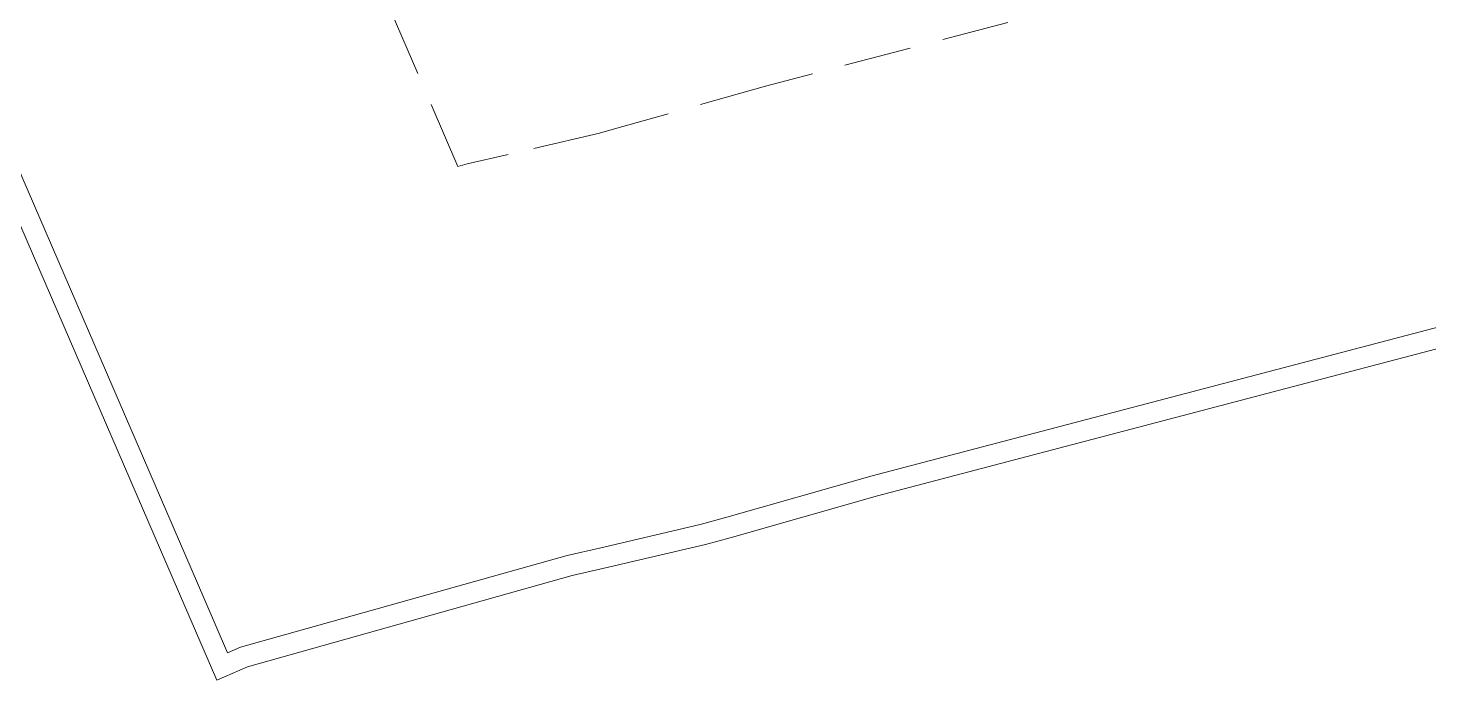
# Model space of a CAD drawing. Header units: inches. Extents: x 27644242 to 29005101, y -955243 to 216979.
# Drawn here: x 28705082 to 28720668, y 29313 to 36573 of the extents above; entities that cross this region are included whole.
import ezdxf

# ---------------------------------------------------------------- set-up
doc = ezdxf.new("R2010")
doc.units = ezdxf.units.IN
doc.header["$MEASUREMENT"] = 0
doc.linetypes.add('01-Xref Col Podium Lvl-1$0$HIDDEN', pattern=[0.375, 0.25, -0.125])
doc.layers.add('RVA Site Boundary', color=17, linetype='Continuous', lineweight=15)

msp = doc.modelspace()

# ---------------------------------------------------------------- linework, layer by layer
at = {"layer": 'RVA Site Boundary', "ltscale": 500}
msp.add_lwpolyline([(28733451.4, 36339.9), (28714532.9, 31362.7), (28712893.1, 30897.1), (28712617.9, 30819.6), (28711492, 30557.6), (28711137.2, 30476), (28707523.8, 29460.4), (28707182.4, 29312.5), (28706827.5, 30134.5), (28701891.2, 41567.1), (28694440.8, 58662.1), (28690189.5, 68271.8), (28698006.8, 68374.5), (28714624.7, 68539.2), (28721195.2, 68480)], dxfattribs=at)
msp.add_lwpolyline([(28733451.4, 36339.9), (28714532.9, 31362.7), (28712893.1, 30897.1), (28712617.9, 30819.6), (28711492, 30557.6), (28711137.2, 30476), (28707523.8, 29460.4), (28707182.4, 29312.5), (28706827.5, 30134.5), (28701891.2, 41567.1), (28694440.8, 58662.1), (28690189.5, 68271.8), (28698006.8, 68374.5), (28714624.7, 68539.2), (28721195.2, 68480)], dxfattribs=at)
at = {"layer": 'RVA Site Boundary', "color": 5, "ltscale": 500}
for points in [[(28733451.4, 36339.9), (28714532.9, 31362.7), (28712893.1, 30897.1), (28712617.9, 30819.6), (28711492, 30557.6), (28711137.2, 30476), (28707523.8, 29460.4), (28707182.4, 29312.5), (28706827.5, 30134.5), (28701891.2, 41567.1), (28694440.8, 58662.1), (28690189.5, 68271.8), (28698006.8, 68374.5), (28714624.7, 68539.2), (28721195.2, 68480)], [(28733395.6, 36563), (28714472.3, 31584.5), (28712830.5, 31118.4), (28712560.7, 31042.4), (28711440.1, 30781.7), (28711080.2, 30698.9), (28707446.6, 29677.6), (28707302.3, 29615.1), (28707038.7, 30225.7), (28702102.2, 41658.6), (28694651.4, 58754.5), (28690540.8, 68046.4), (28698009.5, 68144.5), (28714624.8, 68309.2), (28721194.5, 68250)]]:
    msp.add_lwpolyline(points, dxfattribs=at)
at = {"layer": 'RVA Site Boundary', "linetype": '01-Xref Col Podium Lvl-1$0$HIDDEN', "ltscale": 3000}
msp.add_lwpolyline([(28761838.7, 42497.1), (28755905.9, 42663), (28749977.9, 42467.8), (28749256.9, 42402.1), (28741955.5, 41985.2), (28733624.9, 41226.9), (28733013.3, 41097.1), (28732304, 40929), (28713285.1, 35925.3), (28711605.9, 35448.6), (28711440.2, 35401.9), (28710425.7, 35165.9), (28709966.3, 35060.1), (28709865.1, 35031.7), (28706230.5, 43449.5), (28698771.7, 60563.8), (28697412.5, 63636.2), (28698061.3, 63644.8), (28714626.9, 63809), (28721180.9, 63750), (28728668.1, 63772), (28742981.5, 63766.7), (28767232.3, 63747.8)], dxfattribs=at)

doc.saveas('drawing.dxf')
